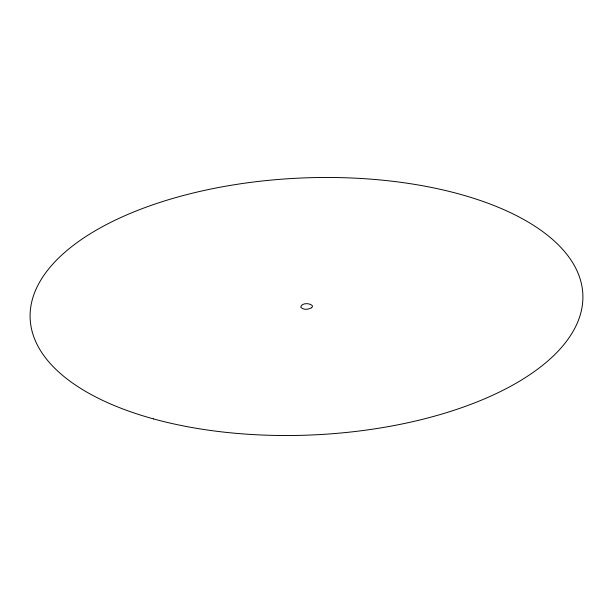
<?xml version="1.0" encoding="UTF-8"?>
<svg xmlns="http://www.w3.org/2000/svg" width="613" height="613" viewBox="0 0 613 613"><rect width="100%" height="100%" fill="white"/><g stroke="black" fill="none" stroke-linecap="round" stroke-linejoin="round"><path stroke-width="0.92" d="M311.596 307.726C308.469 309.573 303.427 310.193 300.791 307.343C300.922 302.906 309.488 302.661 312.239 305.611A5.931 2.759 -2.5 0 1 311.596 307.726L311.596 307.695M153.388 418.871A276.616 128.584 -2.5 0 0 582.35 305.228A276.616 128.584 -2.5 0 0 183.762 195.401A276.616 128.584 -2.5 0 0 153.388 418.871"/></g></svg>
